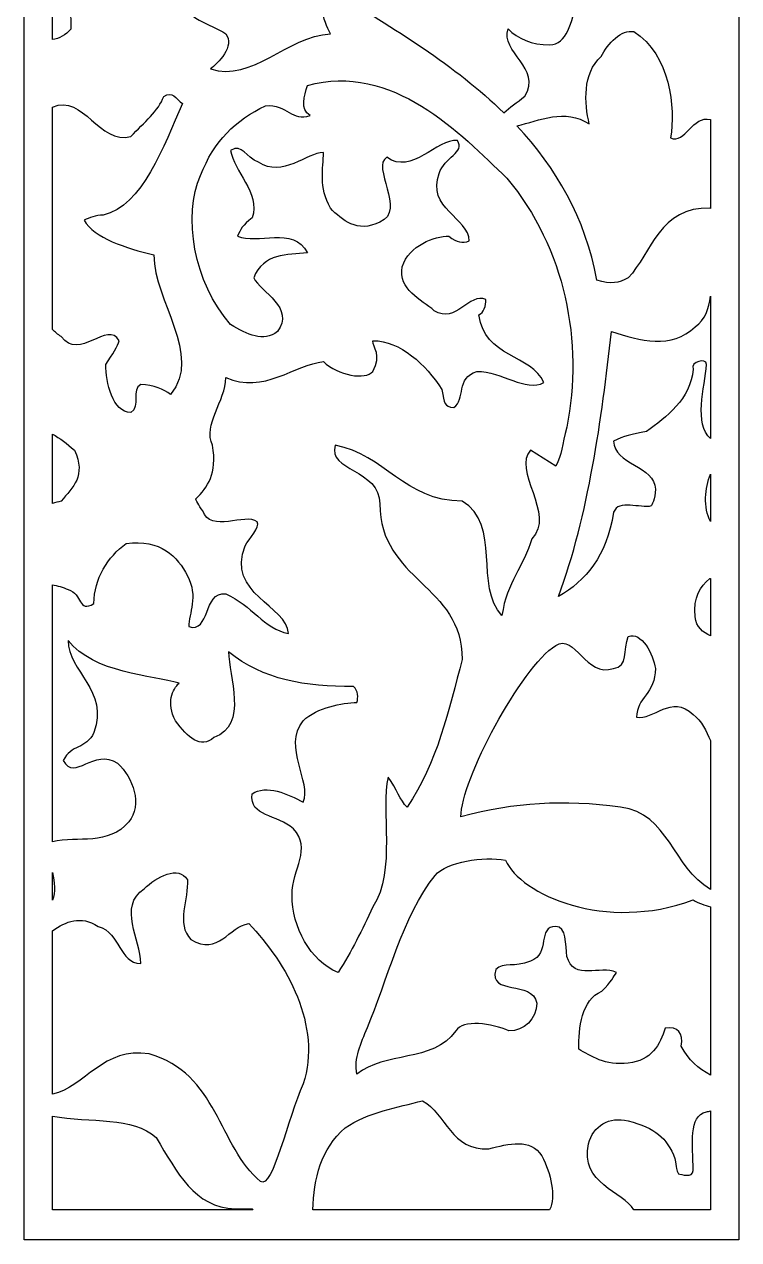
# Model space of a CAD drawing. Header units: centimetres. Extents: x -27 to -21.8, y -9 to 9.
# Drawn here: x -27 to -21.81, y -9 to -0.16 of the extents above; entities that cross this region are included whole.
import ezdxf

# ---------------------------------------------------------------- set-up
doc = ezdxf.new("R2010")
doc.units = ezdxf.units.CM
doc.header["$MEASUREMENT"] = 0
doc.layers.add('layer 1', color=7, linetype='Continuous')

msp = doc.modelspace()

# ---------------------------------------------------------------- linework, layer by layer
at = {"layer": 'layer 1', "color": 250}
for points, knots in [([(-21.80655, 9.00077), (-21.80655, 9.00077), (-26.99914, 9.00077), (-26.99914, 9.00077), (-26.99914, 9.00077), (-26.99914, 9.00077), (-26.99914, -9.00021), (-26.99914, -9.00021), (-26.99914, -9.00021), (-26.99914, -9.00021), (-21.80655, -9.00021), (-21.80655, -9.00021), (-21.80655, -9.00021), (-21.80655, -9.00021), (-21.80655, 9.00077), (-21.80655, 9.00077)], [0, 0, 0, 0, 0.2, 0.2, 0.2, 0.2, 0.4, 0.4, 0.4, 0.4, 0.6, 0.6, 0.6, 0.6, 1, 1, 1, 1]), ([(-25.31131, 0.85655), (-24.9581, 0.50961), (-24.51191, 0.23751), (-24.06841, -0.025), (-24.06841, -0.025), (-23.93717, 0.01027), (-23.99774, 0.18196), (-24.04822, 0.27793), (-24.04822, 0.27793), (-23.73525, 0.29314), (-23.48285, 0.63142), (-23.17999, 0.53042), (-23.17999, 0.53042), (-23.23046, 0.49506), (-23.3617, 0.36376), (-23.29096, 0.27793), (-23.29096, 0.27793), (-23.17999, 0.19711), (-22.98817, 0.18196), (-22.98817, 0.01027), (-22.98817, 0.01027), (-23.01339, -0.14124), (-23.05884, -0.30789), (-23.17999, -0.30789), (-23.17999, -0.30789), (-23.31122, -0.30789), (-23.41217, -0.26244), (-23.48285, -0.19173), (-23.48285, -0.19173), (-23.54344, -0.3584), (-23.23046, -0.47959), (-23.3617, -0.6816), (-23.3617, -0.6816), (-23.41605, -0.73024), (-23.47362, -0.76265), (-23.51332, -0.80184), (-23.51332, -0.80184), (-23.86687, -0.45699), (-24.31182, -0.18577), (-24.75406, 0.07599), (-24.75406, 0.07599), (-24.88588, 0.04057), (-24.82505, -0.1319), (-24.77434, -0.22828), (-24.77434, -0.22828), (-25.0887, -0.24357), (-25.34221, -0.58334), (-25.64642, -0.4819), (-25.64642, -0.4819), (-25.59572, -0.44639), (-25.4639, -0.3145), (-25.53495, -0.22828), (-25.53495, -0.22828), (-25.64642, -0.14712), (-25.8391, -0.1319), (-25.8391, 0.04057), (-25.8391, 0.04057), (-25.81375, 0.19275), (-25.76811, 0.36013), (-25.64642, 0.36013), (-25.64642, 0.36013), (-25.51461, 0.36013), (-25.4132, 0.31448), (-25.34221, 0.24346), (-25.34221, 0.24346), (-25.28136, 0.41086), (-25.59572, 0.5326), (-25.4639, 0.7355), (-25.4639, 0.7355), (-25.4092, 0.78446), (-25.35122, 0.81706), (-25.31131, 0.85655)], [0, 0, 0, 0, 0.0526316, 0.0526316, 0.0526316, 0.0526316, 0.1052632, 0.1052632, 0.1052632, 0.1052632, 0.1578947, 0.1578947, 0.1578947, 0.1578947, 0.2105263, 0.2105263, 0.2105263, 0.2105263, 0.2631579, 0.2631579, 0.2631579, 0.2631579, 0.3157895, 0.3157895, 0.3157895, 0.3157895, 0.3684211, 0.3684211, 0.3684211, 0.3684211, 0.4210526, 0.4210526, 0.4210526, 0.4210526, 0.4736842, 0.4736842, 0.4736842, 0.4736842, 0.5263158, 0.5263158, 0.5263158, 0.5263158, 0.5789474, 0.5789474, 0.5789474, 0.5789474, 0.6315789, 0.6315789, 0.6315789, 0.6315789, 0.6842105, 0.6842105, 0.6842105, 0.6842105, 0.7368421, 0.7368421, 0.7368421, 0.7368421, 0.7894737, 0.7894737, 0.7894737, 0.7894737, 0.8421053, 0.8421053, 0.8421053, 0.8421053, 0.8947368, 0.8947368, 0.8947368, 0.8947368, 1, 1, 1, 1]), ([(-26.79505, 0.16315), (-26.79505, 0.16315), (-26.79505, -0.26957), (-26.79505, -0.26957), (-26.79505, -0.26957), (-26.7447, -0.26192), (-26.69859, -0.23905), (-26.6605, -0.19277), (-26.6605, -0.19277), (-26.6605, -0.1319), (-26.6605, -0.0761), (-26.68077, 0.02534), (-26.68077, 0.02534), (-26.70744, 0.09203), (-26.74747, 0.13513), (-26.79505, 0.16315)], [0, 0, 0, 0, 0.2, 0.2, 0.2, 0.2, 0.4, 0.4, 0.4, 0.4, 0.6, 0.6, 0.6, 0.6, 1, 1, 1, 1]), ([(-22.01064, -1.49741), (-22.01064, -1.49741), (-22.01064, -0.85093), (-22.01064, -0.85093), (-22.01064, -0.85093), (-22.14256, -0.81732), (-22.19388, -1.03148), (-22.30165, -0.98459), (-22.30165, -0.98459), (-22.26631, -0.76744), (-22.30165, -0.37859), (-22.56918, -0.21194), (-22.56918, -0.21194), (-22.65499, -0.19173), (-22.761, -0.2978), (-22.80643, -0.39374), (-22.80643, -0.39374), (-22.94274, -0.51494), (-22.92759, -0.7321), (-22.89225, -0.8836), (-22.89225, -0.8836), (-23.06875, -0.76845), (-23.25689, -0.85749), (-23.41903, -0.89799), (-23.41903, -0.89799), (-23.13453, -1.2017), (-22.92166, -1.56236), (-22.83749, -2.01886), (-22.83749, -2.01886), (-22.73101, -2.05436), (-22.68039, -2.03921), (-22.60932, -2.00363), (-22.60932, -2.00363), (-22.44201, -1.82103), (-22.37611, -1.48118), (-22.01609, -1.4964), (-22.01609, -1.4964), (-22.01609, -1.4964), (-22.01064, -1.49741), (-22.01064, -1.49741)], [0, 0, 0, 0, 0.0909091, 0.0909091, 0.0909091, 0.0909091, 0.1818182, 0.1818182, 0.1818182, 0.1818182, 0.2727273, 0.2727273, 0.2727273, 0.2727273, 0.3636364, 0.3636364, 0.3636364, 0.3636364, 0.4545455, 0.4545455, 0.4545455, 0.4545455, 0.5454545, 0.5454545, 0.5454545, 0.5454545, 0.6363636, 0.6363636, 0.6363636, 0.6363636, 0.7272727, 0.7272727, 0.7272727, 0.7272727, 0.8181818, 0.8181818, 0.8181818, 0.8181818, 1, 1, 1, 1]), ([(-26.79505, -4.23656), (-26.79505, -4.23656), (-26.79505, -6.10585), (-26.79505, -6.10585), (-26.79505, -6.10585), (-26.60601, -6.06309), (-26.38866, -6.13632), (-26.23966, -5.96013), (-26.23966, -5.96013), (-26.13825, -5.8384), (-26.20923, -5.63552), (-26.32079, -5.53406), (-26.32079, -5.53406), (-26.49318, -5.41739), (-26.63514, -5.67102), (-26.71627, -5.51376), (-26.71627, -5.51376), (-26.6605, -5.3971), (-26.54894, -5.4326), (-26.49318, -5.31087), (-26.49318, -5.31087), (-26.38162, -5.00654), (-26.68077, -4.86451), (-26.68077, -4.64131), (-26.68077, -4.64131), (-26.49318, -4.87973), (-26.06726, -4.89495), (-25.8746, -4.95075), (-25.8746, -4.95075), (-25.92023, -4.99639), (-25.97092, -5.09275), (-25.89994, -5.22463), (-25.89994, -5.22463), (-25.81375, -5.34637), (-25.71741, -5.4326), (-25.62107, -5.34637), (-25.62107, -5.34637), (-25.36758, -5.26015), (-25.51461, -4.89495), (-25.51461, -4.72248), (-25.51461, -4.72248), (-25.26108, -4.93045), (-24.95686, -4.9761), (-24.60702, -4.9761), (-24.60702, -4.9761), (-24.57152, -5.00654), (-24.57152, -5.05726), (-24.58173, -5.09275), (-24.58173, -5.09275), (-24.68821, -5.09275), (-24.87067, -5.12826), (-24.97208, -5.22463), (-24.97208, -5.22463), (-25.12419, -5.41739), (-24.90617, -5.67102), (-24.97208, -5.81811), (-24.97208, -5.81811), (-25.07855, -5.75726), (-25.24587, -5.68624), (-25.34221, -5.75726), (-25.34221, -5.75726), (-25.36758, -5.92464), (-25.15968, -5.90434), (-25.04306, -6.01088), (-25.04306, -6.01088), (-24.90617, -6.15798), (-25.05319, -6.30001), (-25.05319, -6.49274), (-25.05319, -6.49274), (-25.05319, -6.72608), (-24.92138, -6.97463), (-24.71856, -7.0558), (-24.71856, -7.0558), (-24.61715, -6.90361), (-24.54617, -6.74638), (-24.46506, -6.57898), (-24.46506, -6.57898), (-24.29265, -6.31014), (-24.41435, -5.87392), (-24.3535, -5.63552), (-24.3535, -5.63552), (-24.29265, -5.72174), (-24.26739, -5.8029), (-24.21663, -5.85362), (-24.21663, -5.85362), (-23.99859, -5.53406), (-23.9124, -5.14348), (-23.81606, -4.77827), (-23.81606, -4.77827), (-23.81606, -4.23553), (-24.41435, -4.20509), (-24.41435, -3.64712), (-24.41435, -3.64712), (-24.41435, -3.3935), (-24.79969, -3.40872), (-24.73884, -3.22103), (-24.73884, -3.22103), (-24.37885, -3.28697), (-24.2369, -3.62683), (-23.81606, -3.62683), (-23.81606, -3.62683), (-23.52713, -3.79422), (-23.72988, -4.25074), (-23.52713, -4.45871), (-23.52713, -4.45871), (-23.49156, -4.21524), (-23.36988, -4.10363), (-23.30904, -3.90074), (-23.30904, -3.90074), (-23.13665, -3.72828), (-23.45607, -3.3935), (-23.31925, -3.25653), (-23.31925, -3.25653), (-23.31925, -3.25653), (-23.13665, -3.3732), (-23.13665, -3.3732), (-23.13665, -3.3732), (-23.09101, -3.28697), (-23.09101, -3.22103), (-23.05551, -3.08915), (-23.05551, -3.08915), (-22.93383, -2.47537), (-23.06567, -1.78551), (-23.49156, -1.27827), (-23.49156, -1.27827), (-23.82621, -0.95364), (-24.32814, -0.43119), (-24.94165, -0.60364), (-24.94165, -0.60364), (-24.96193, -0.67973), (-24.99744, -0.77609), (-24.92138, -0.82176), (-24.92138, -0.82176), (-25.05319, -0.87248), (-25.0887, -0.73552), (-25.24587, -0.75075), (-25.24587, -0.75075), (-25.4639, -0.85726), (-25.62107, -1.00437), (-25.71741, -1.25798), (-25.71741, -1.25798), (-25.84931, -1.54712), (-25.76811, -2.03921), (-25.49938, -2.34349), (-25.49938, -2.34349), (-25.3777, -2.41451), (-25.26108, -2.47537), (-25.15968, -2.39421), (-25.15968, -2.39421), (-25.02786, -2.22176), (-25.28136, -2.10509), (-25.33206, -2.00363), (-25.33206, -2.00363), (-25.26108, -1.82103), (-25.0887, -1.83626), (-24.94165, -1.82103), (-24.94165, -1.82103), (-25.04306, -1.6182), (-25.30671, -1.76524), (-25.44869, -1.69928), (-25.44869, -1.69928), (-25.42847, -1.65363), (-25.4132, -1.6182), (-25.34221, -1.56739), (-25.34221, -1.56739), (-25.28136, -1.37974), (-25.47911, -1.22756), (-25.49938, -1.07538), (-25.49938, -1.07538), (-25.4132, -1.02466), (-25.3929, -1.1261), (-25.29657, -1.16162), (-25.29657, -1.16162), (-25.12419, -1.27827), (-24.94165, -1.09066), (-24.82505, -1.09066), (-24.82505, -1.09066), (-24.82505, -1.20726), (-24.86052, -1.34422), (-24.77434, -1.4964), (-24.77434, -1.4964), (-24.68821, -1.58262), (-24.58173, -1.679), (-24.41435, -1.59784), (-24.41435, -1.59784), (-24.21663, -1.51168), (-24.48533, -1.1921), (-24.36365, -1.1261), (-24.36365, -1.1261), (-24.18619, -1.25798), (-23.99859, -0.98914), (-23.85155, -1.00437), (-23.85155, -1.00437), (-23.79071, -1.09066), (-23.94796, -1.1261), (-23.98338, -1.24278), (-23.98338, -1.24278), (-24.07971, -1.4964), (-23.76536, -1.56739), (-23.76536, -1.7348), (-23.76536, -1.7348), (-23.81606, -1.75002), (-23.85155, -1.75002), (-23.9124, -1.69928), (-23.9124, -1.69928), (-24.01888, -1.69928), (-24.2014, -1.76524), (-24.25211, -1.92248), (-24.25211, -1.92248), (-24.28254, -2.08987), (-24.11522, -2.16089), (-24.01888, -2.24203), (-24.01888, -2.24203), (-23.86169, -2.34349), (-23.76536, -2.10509), (-23.64368, -2.16089), (-23.64368, -2.16089), (-23.64368, -2.20654), (-23.65888, -2.25725), (-23.69438, -2.27248), (-23.69438, -2.27248), (-23.65888, -2.5819), (-23.30904, -2.56161), (-23.22284, -2.76451), (-23.22284, -2.76451), (-23.35467, -2.83553), (-23.52713, -2.68335), (-23.70958, -2.68335), (-23.70958, -2.68335), (-23.86169, -2.72899), (-23.79071, -2.88625), (-23.87692, -2.94711), (-23.87692, -2.94711), (-23.94796, -2.93697), (-23.94796, -2.92174), (-23.9631, -2.81523), (-23.9631, -2.81523), (-24.07971, -2.63263), (-24.26739, -2.46023), (-24.46506, -2.46023), (-24.46506, -2.46023), (-24.46506, -2.51089), (-24.39913, -2.56161), (-24.46506, -2.68335), (-24.46506, -2.68335), (-24.52082, -2.74929), (-24.71856, -2.71378), (-24.82505, -2.61233), (-24.82505, -2.61233), (-25.02786, -2.63263), (-25.26108, -2.85074), (-25.53495, -2.72899), (-25.53495, -2.72899), (-25.53495, -2.90147), (-25.7022, -3.06886), (-25.63121, -3.22103), (-25.63121, -3.22103), (-25.59572, -3.429), (-25.6667, -3.52538), (-25.75291, -3.61162), (-25.75291, -3.61162), (-25.75291, -3.61162), (-25.73264, -3.66233), (-25.7022, -3.69783), (-25.7022, -3.69783), (-25.64642, -3.86523), (-25.3929, -3.70798), (-25.30671, -3.779), (-25.30671, -3.779), (-25.28136, -3.81452), (-25.36758, -3.90074), (-25.3929, -3.95147), (-25.3929, -3.95147), (-25.53495, -4.30145), (-25.0887, -4.38769), (-25.07855, -4.59059), (-25.07855, -4.59059), (-25.26108, -4.55509), (-25.34221, -4.38769), (-25.53495, -4.30145), (-25.53495, -4.30145), (-25.7022, -4.28626), (-25.64642, -4.59059), (-25.80361, -4.53987), (-25.80361, -4.53987), (-25.80361, -4.44349), (-25.73264, -4.32175), (-25.81375, -4.16959), (-25.81375, -4.16959), (-25.88473, -4.03264), (-26.00642, -3.90074), (-26.25993, -3.93625), (-26.25993, -3.93625), (-26.39177, -4.03264), (-26.49318, -4.18987), (-26.49318, -4.37247), (-26.49318, -4.37247), (-26.60979, -4.44349), (-26.57429, -4.30145), (-26.68077, -4.27103), (-26.68077, -4.27103), (-26.72001, -4.25256), (-26.75791, -4.24144), (-26.79505, -4.23656)], [0, 0, 0, 0, 0.012987, 0.012987, 0.012987, 0.012987, 0.025974, 0.025974, 0.025974, 0.025974, 0.038961, 0.038961, 0.038961, 0.038961, 0.0519481, 0.0519481, 0.0519481, 0.0519481, 0.0649351, 0.0649351, 0.0649351, 0.0649351, 0.0779221, 0.0779221, 0.0779221, 0.0779221, 0.0909091, 0.0909091, 0.0909091, 0.0909091, 0.1038961, 0.1038961, 0.1038961, 0.1038961, 0.1168831, 0.1168831, 0.1168831, 0.1168831, 0.1298701, 0.1298701, 0.1298701, 0.1298701, 0.1428571, 0.1428571, 0.1428571, 0.1428571, 0.1558442, 0.1558442, 0.1558442, 0.1558442, 0.1688312, 0.1688312, 0.1688312, 0.1688312, 0.1818182, 0.1818182, 0.1818182, 0.1818182, 0.1948052, 0.1948052, 0.1948052, 0.1948052, 0.2077922, 0.2077922, 0.2077922, 0.2077922, 0.2207792, 0.2207792, 0.2207792, 0.2207792, 0.2337662, 0.2337662, 0.2337662, 0.2337662, 0.2467532, 0.2467532, 0.2467532, 0.2467532, 0.2597403, 0.2597403, 0.2597403, 0.2597403, 0.2727273, 0.2727273, 0.2727273, 0.2727273, 0.2857143, 0.2857143, 0.2857143, 0.2857143, 0.2987013, 0.2987013, 0.2987013, 0.2987013, 0.3116883, 0.3116883, 0.3116883, 0.3116883, 0.3246753, 0.3246753, 0.3246753, 0.3246753, 0.3376623, 0.3376623, 0.3376623, 0.3376623, 0.3506494, 0.3506494, 0.3506494, 0.3506494, 0.3636364, 0.3636364, 0.3636364, 0.3636364, 0.3766234, 0.3766234, 0.3766234, 0.3766234, 0.3896104, 0.3896104, 0.3896104, 0.3896104, 0.4025974, 0.4025974, 0.4025974, 0.4025974, 0.4155844, 0.4155844, 0.4155844, 0.4155844, 0.4285714, 0.4285714, 0.4285714, 0.4285714, 0.4415584, 0.4415584, 0.4415584, 0.4415584, 0.4545455, 0.4545455, 0.4545455, 0.4545455, 0.4675325, 0.4675325, 0.4675325, 0.4675325, 0.4805195, 0.4805195, 0.4805195, 0.4805195, 0.4935065, 0.4935065, 0.4935065, 0.4935065, 0.5064935, 0.5064935, 0.5064935, 0.5064935, 0.5194805, 0.5194805, 0.5194805, 0.5194805, 0.5324675, 0.5324675, 0.5324675, 0.5324675, 0.5454545, 0.5454545, 0.5454545, 0.5454545, 0.5584416, 0.5584416, 0.5584416, 0.5584416, 0.5714286, 0.5714286, 0.5714286, 0.5714286, 0.5844156, 0.5844156, 0.5844156, 0.5844156, 0.5974026, 0.5974026, 0.5974026, 0.5974026, 0.6103896, 0.6103896, 0.6103896, 0.6103896, 0.6233766, 0.6233766, 0.6233766, 0.6233766, 0.6363636, 0.6363636, 0.6363636, 0.6363636, 0.6493506, 0.6493506, 0.6493506, 0.6493506, 0.6623377, 0.6623377, 0.6623377, 0.6623377, 0.6753247, 0.6753247, 0.6753247, 0.6753247, 0.6883117, 0.6883117, 0.6883117, 0.6883117, 0.7012987, 0.7012987, 0.7012987, 0.7012987, 0.7142857, 0.7142857, 0.7142857, 0.7142857, 0.7272727, 0.7272727, 0.7272727, 0.7272727, 0.7402597, 0.7402597, 0.7402597, 0.7402597, 0.7532468, 0.7532468, 0.7532468, 0.7532468, 0.7662338, 0.7662338, 0.7662338, 0.7662338, 0.7792208, 0.7792208, 0.7792208, 0.7792208, 0.7922078, 0.7922078, 0.7922078, 0.7922078, 0.8051948, 0.8051948, 0.8051948, 0.8051948, 0.8181818, 0.8181818, 0.8181818, 0.8181818, 0.8311688, 0.8311688, 0.8311688, 0.8311688, 0.8441558, 0.8441558, 0.8441558, 0.8441558, 0.8571429, 0.8571429, 0.8571429, 0.8571429, 0.8701299, 0.8701299, 0.8701299, 0.8701299, 0.8831169, 0.8831169, 0.8831169, 0.8831169, 0.8961039, 0.8961039, 0.8961039, 0.8961039, 0.9090909, 0.9090909, 0.9090909, 0.9090909, 0.9220779, 0.9220779, 0.9220779, 0.9220779, 0.9350649, 0.9350649, 0.9350649, 0.9350649, 0.9480519, 0.9480519, 0.9480519, 0.9480519, 0.961039, 0.961039, 0.961039, 0.961039, 0.974026, 0.974026, 0.974026, 0.974026, 1, 1, 1, 1]), ([(-26.79505, -0.76018), (-26.79505, -0.76018), (-26.79505, -2.3794), (-26.79505, -2.3794), (-26.79505, -2.3794), (-26.77627, -2.39728), (-26.75541, -2.41428), (-26.73147, -2.42973), (-26.73147, -2.42973), (-26.59964, -2.61233), (-26.39177, -2.30798), (-26.31064, -2.46023), (-26.31064, -2.46023), (-26.32079, -2.49567), (-26.35626, -2.56161), (-26.40697, -2.63263), (-26.40697, -2.63263), (-26.40697, -2.76451), (-26.35626, -2.98263), (-26.22445, -2.98263), (-26.22445, -2.98263), (-26.15346, -2.93697), (-26.22445, -2.81523), (-26.15346, -2.77974), (-26.15346, -2.77974), (-26.05714, -2.77974), (-25.98614, -2.81523), (-25.93543, -2.85074), (-25.93543, -2.85074), (-25.7022, -2.56161), (-26.05714, -2.17609), (-26.05714, -1.83626), (-26.05714, -1.83626), (-26.25993, -1.78551), (-26.49318, -1.7145), (-26.56416, -1.58262), (-26.56416, -1.58262), (-26.52866, -1.56739), (-26.47796, -1.54712), (-26.42725, -1.54712), (-26.42725, -1.54712), (-26.13825, -1.48118), (-25.98614, -1.03986), (-25.84931, -0.73552), (-25.84931, -0.73552), (-25.89994, -0.70002), (-25.92023, -0.63916), (-25.98614, -0.6848), (-25.98614, -0.6848), (-26.02164, -0.78624), (-26.12812, -0.87248), (-26.22445, -0.97392), (-26.22445, -0.97392), (-26.45525, -1.03778), (-26.56714, -0.66393), (-26.79505, -0.76018)], [0, 0, 0, 0, 0.0666667, 0.0666667, 0.0666667, 0.0666667, 0.1333333, 0.1333333, 0.1333333, 0.1333333, 0.2, 0.2, 0.2, 0.2, 0.2666667, 0.2666667, 0.2666667, 0.2666667, 0.3333333, 0.3333333, 0.3333333, 0.3333333, 0.4, 0.4, 0.4, 0.4, 0.4666667, 0.4666667, 0.4666667, 0.4666667, 0.5333333, 0.5333333, 0.5333333, 0.5333333, 0.6, 0.6, 0.6, 0.6, 0.6666667, 0.6666667, 0.6666667, 0.6666667, 0.7333333, 0.7333333, 0.7333333, 0.7333333, 0.8, 0.8, 0.8, 0.8, 0.8666667, 0.8666667, 0.8666667, 0.8666667, 1, 1, 1, 1]), ([(-22.01064, -3.17219), (-22.01064, -3.17219), (-22.01064, -2.1372), (-22.01064, -2.1372), (-22.01064, -2.1372), (-22.02375, -2.22526), (-22.04839, -2.30862), (-22.12258, -2.35871), (-22.12258, -2.35871), (-22.29497, -2.5261), (-22.52314, -2.46023), (-22.73101, -2.39421), (-22.73101, -2.39421), (-22.802, -3.03334), (-22.89842, -3.72828), (-23.11637, -4.32175), (-23.11637, -4.32175), (-22.91863, -4.20509), (-22.76651, -4.03264), (-22.7158, -3.70798), (-22.7158, -3.70798), (-22.68039, -3.61162), (-22.52314, -3.68263), (-22.44201, -3.66233), (-22.44201, -3.66233), (-22.44201, -3.66233), (-22.41158, -3.61162), (-22.41158, -3.5406), (-22.41158, -3.5406), (-22.41158, -3.3732), (-22.7158, -3.35799), (-22.7158, -3.19059), (-22.7158, -3.19059), (-22.64483, -3.15509), (-22.58405, -3.13986), (-22.47757, -3.11958), (-22.47757, -3.11958), (-22.33047, -3.01813), (-22.15815, -2.88625), (-22.1378, -2.66812), (-22.1378, -2.66812), (-22.15815, -2.61233), (-22.04145, -2.5819), (-22.04145, -2.63263), (-22.04145, -2.63263), (-22.05056, -2.79549), (-22.13618, -3.07127), (-22.01064, -3.17219)], [0, 0, 0, 0, 0.0769231, 0.0769231, 0.0769231, 0.0769231, 0.1538462, 0.1538462, 0.1538462, 0.1538462, 0.2307692, 0.2307692, 0.2307692, 0.2307692, 0.3076923, 0.3076923, 0.3076923, 0.3076923, 0.3846154, 0.3846154, 0.3846154, 0.3846154, 0.4615385, 0.4615385, 0.4615385, 0.4615385, 0.5384615, 0.5384615, 0.5384615, 0.5384615, 0.6153846, 0.6153846, 0.6153846, 0.6153846, 0.6923077, 0.6923077, 0.6923077, 0.6923077, 0.7692308, 0.7692308, 0.7692308, 0.7692308, 0.8461538, 0.8461538, 0.8461538, 0.8461538, 1, 1, 1, 1]), ([(-26.79505, -3.13892), (-26.79505, -3.13892), (-26.79505, -3.64431), (-26.79505, -3.64431), (-26.79505, -3.64431), (-26.77448, -3.63858), (-26.75333, -3.63272), (-26.73147, -3.62683), (-26.73147, -3.62683), (-26.64527, -3.52538), (-26.54894, -3.44421), (-26.63514, -3.25653), (-26.63514, -3.25653), (-26.68854, -3.20928), (-26.74026, -3.16951), (-26.79505, -3.13892)], [0, 0, 0, 0, 0.2, 0.2, 0.2, 0.2, 0.4, 0.4, 0.4, 0.4, 0.6, 0.6, 0.6, 0.6, 1, 1, 1, 1]), ([(-22.01064, -3.77536), (-22.01064, -3.77536), (-22.01064, -3.43209), (-22.01064, -3.43209), (-22.01064, -3.43209), (-22.05162, -3.5311), (-22.06602, -3.67301), (-22.01064, -3.77536)], [0, 0, 0, 0, 0.3333333, 0.3333333, 0.3333333, 0.3333333, 1, 1, 1, 1]), ([(-22.01064, -4.60728), (-22.01064, -4.60728), (-22.01064, -4.18928), (-22.01064, -4.18928), (-22.01064, -4.18928), (-22.01064, -4.18928), (-22.01609, -4.18987), (-22.01609, -4.18987), (-22.01609, -4.18987), (-22.08709, -4.25074), (-22.1378, -4.32175), (-22.12258, -4.46886), (-22.12258, -4.46886), (-22.1146, -4.5446), (-22.06826, -4.58273), (-22.01064, -4.60728)], [0, 0, 0, 0, 0.2, 0.2, 0.2, 0.2, 0.4, 0.4, 0.4, 0.4, 0.6, 0.6, 0.6, 0.6, 1, 1, 1, 1]), ([(-22.01064, -6.45198), (-22.01064, -6.45198), (-22.01064, -5.36959), (-22.01064, -5.36959), (-22.01064, -5.36959), (-22.04132, -5.29919), (-22.07424, -5.2279), (-22.1378, -5.17898), (-22.1378, -5.17898), (-22.29497, -5.02683), (-22.4268, -5.22463), (-22.54849, -5.19928), (-22.54849, -5.19928), (-22.54849, -5.05726), (-22.41158, -5.02683), (-22.41158, -4.84421), (-22.41158, -4.84421), (-22.4268, -4.74277), (-22.51299, -4.57537), (-22.60932, -4.61089), (-22.60932, -4.61089), (-22.64483, -4.71233), (-22.60932, -4.82901), (-22.7158, -4.84421), (-22.7158, -4.84421), (-22.91863, -4.91523), (-22.99475, -4.58552), (-23.13665, -4.67683), (-23.13665, -4.67683), (-23.39015, -4.83913), (-23.82621, -5.66087), (-23.82621, -5.92464), (-23.82621, -5.92464), (-23.42571, -5.81811), (-23.08593, -5.79783), (-22.66511, -5.85362), (-22.66511, -5.85362), (-22.31245, -5.89982), (-22.28998, -6.29022), (-22.01064, -6.45198)], [0, 0, 0, 0, 0.0909091, 0.0909091, 0.0909091, 0.0909091, 0.1818182, 0.1818182, 0.1818182, 0.1818182, 0.2727273, 0.2727273, 0.2727273, 0.2727273, 0.3636364, 0.3636364, 0.3636364, 0.3636364, 0.4545455, 0.4545455, 0.4545455, 0.4545455, 0.5454545, 0.5454545, 0.5454545, 0.5454545, 0.6363636, 0.6363636, 0.6363636, 0.6363636, 0.7272727, 0.7272727, 0.7272727, 0.7272727, 0.8181818, 0.8181818, 0.8181818, 0.8181818, 1, 1, 1, 1]), ([(-26.79505, -6.75317), (-26.79505, -6.75317), (-26.79505, -7.94172), (-26.79505, -7.94172), (-26.79505, -7.94172), (-26.55827, -7.89001), (-26.42063, -7.59112), (-26.09262, -7.64927), (-26.09262, -7.64927), (-25.59572, -7.78623), (-25.58559, -8.32391), (-25.28136, -8.57753), (-25.28136, -8.57753), (-25.19516, -8.6384), (-25.08362, -8.11087), (-24.97208, -7.86739), (-24.97208, -7.86739), (-24.83517, -7.44637), (-25.0887, -6.98985), (-25.36758, -6.70072), (-25.36758, -6.70072), (-25.51461, -6.72101), (-25.58559, -6.93913), (-25.78839, -6.81739), (-25.78839, -6.81739), (-25.89994, -6.70072), (-25.80361, -6.51811), (-25.81375, -6.38116), (-25.81375, -6.38116), (-25.8746, -6.27464), (-26.04191, -6.36088), (-26.12812, -6.4471), (-26.12812, -6.4471), (-26.32079, -6.57898), (-26.15346, -6.81739), (-26.15346, -6.98985), (-26.15346, -6.98985), (-26.31064, -6.98985), (-26.29544, -6.77173), (-26.46275, -6.72101), (-26.46275, -6.72101), (-26.59114, -6.63861), (-26.69636, -6.68473), (-26.79505, -6.75317)], [0, 0, 0, 0, 0.0833333, 0.0833333, 0.0833333, 0.0833333, 0.1666667, 0.1666667, 0.1666667, 0.1666667, 0.25, 0.25, 0.25, 0.25, 0.3333333, 0.3333333, 0.3333333, 0.3333333, 0.4166667, 0.4166667, 0.4166667, 0.4166667, 0.5, 0.5, 0.5, 0.5, 0.5833333, 0.5833333, 0.5833333, 0.5833333, 0.6666667, 0.6666667, 0.6666667, 0.6666667, 0.75, 0.75, 0.75, 0.75, 0.8333333, 0.8333333, 0.8333333, 0.8333333, 1, 1, 1, 1]), ([(-22.01064, -7.80356), (-22.01064, -7.80356), (-22.01064, -6.57821), (-22.01064, -6.57821), (-22.01064, -6.57821), (-22.05493, -6.56654), (-22.09872, -6.55107), (-22.1378, -6.52826), (-22.1378, -6.52826), (-22.77159, -6.76666), (-23.39522, -6.48767), (-23.50171, -6.23912), (-23.50171, -6.23912), (-23.66396, -6.2087), (-23.92254, -6.24927), (-24.01381, -6.35073), (-24.01381, -6.35073), (-24.24703, -6.63985), (-24.36879, -7.13695), (-24.50561, -7.45652), (-24.50561, -7.45652), (-24.55125, -7.57318), (-24.60702, -7.67971), (-24.58173, -7.79637), (-24.58173, -7.79637), (-24.37885, -7.62897), (-24.03409, -7.71521), (-23.86169, -7.48188), (-23.86169, -7.48188), (-23.81606, -7.39565), (-23.59804, -7.42608), (-23.47636, -7.48188), (-23.47636, -7.48188), (-23.36988, -7.48188), (-23.27354, -7.39565), (-23.27354, -7.27898), (-23.27354, -7.27898), (-23.30904, -7.10651), (-23.62339, -7.22825), (-23.57269, -7.0355), (-23.57269, -7.0355), (-23.51184, -6.97463), (-23.44085, -7.02537), (-23.31925, -6.97463), (-23.31925, -6.97463), (-23.17213, -6.91884), (-23.27354, -6.72101), (-23.13665, -6.72101), (-23.13665, -6.72101), (-23.05551, -6.72101), (-23.06567, -6.85289), (-23.05551, -6.93913), (-23.05551, -6.93913), (-23.00488, -7.12174), (-22.81214, -7), (-22.69553, -7.0558), (-22.69553, -7.0558), (-22.7158, -7.08624), (-22.73101, -7.12174), (-22.802, -7.19275), (-22.802, -7.19275), (-22.94903, -7.25362), (-22.96933, -7.46159), (-22.96933, -7.61377), (-22.96933, -7.61377), (-22.88312, -7.66449), (-22.77666, -7.7355), (-22.60932, -7.71521), (-22.60932, -7.71521), (-22.44201, -7.7), (-22.37611, -7.57825), (-22.34059, -7.46159), (-22.34059, -7.46159), (-22.24426, -7.44637), (-22.20878, -7.49709), (-22.22399, -7.59348), (-22.22399, -7.59348), (-22.17349, -7.69242), (-22.09765, -7.75639), (-22.01064, -7.80356)], [0, 0, 0, 0, 0.047619, 0.047619, 0.047619, 0.047619, 0.0952381, 0.0952381, 0.0952381, 0.0952381, 0.1428571, 0.1428571, 0.1428571, 0.1428571, 0.1904762, 0.1904762, 0.1904762, 0.1904762, 0.2380952, 0.2380952, 0.2380952, 0.2380952, 0.2857143, 0.2857143, 0.2857143, 0.2857143, 0.3333333, 0.3333333, 0.3333333, 0.3333333, 0.3809524, 0.3809524, 0.3809524, 0.3809524, 0.4285714, 0.4285714, 0.4285714, 0.4285714, 0.4761905, 0.4761905, 0.4761905, 0.4761905, 0.5238095, 0.5238095, 0.5238095, 0.5238095, 0.5714286, 0.5714286, 0.5714286, 0.5714286, 0.6190476, 0.6190476, 0.6190476, 0.6190476, 0.6666667, 0.6666667, 0.6666667, 0.6666667, 0.7142857, 0.7142857, 0.7142857, 0.7142857, 0.7619048, 0.7619048, 0.7619048, 0.7619048, 0.8095238, 0.8095238, 0.8095238, 0.8095238, 0.8571429, 0.8571429, 0.8571429, 0.8571429, 0.9047619, 0.9047619, 0.9047619, 0.9047619, 1, 1, 1, 1]), ([(-26.79505, -6.32923), (-26.79505, -6.32923), (-26.79505, -6.5297), (-26.79505, -6.5297), (-26.79505, -6.5297), (-26.771, -6.47236), (-26.77784, -6.39951), (-26.79505, -6.32923)], [0, 0, 0, 0, 0.3333333, 0.3333333, 0.3333333, 0.3333333, 1, 1, 1, 1]), ([(-24.90211, -8.78305), (-24.90211, -8.78305), (-23.18076, -8.78305), (-23.18076, -8.78305), (-23.18076, -8.78305), (-23.13374, -8.68492), (-23.17017, -8.52167), (-23.23805, -8.38986), (-23.23805, -8.38986), (-23.31925, -8.25797), (-23.47636, -8.30362), (-23.62339, -8.33913), (-23.62339, -8.33913), (-23.89719, -8.35434), (-23.93268, -8.0855), (-24.10507, -7.98912), (-24.10507, -7.98912), (-24.28254, -8.03985), (-24.50054, -8.07029), (-24.66785, -8.18696), (-24.66785, -8.18696), (-24.84026, -8.33825), (-24.89716, -8.55634), (-24.90211, -8.78305)], [0, 0, 0, 0, 0.1428571, 0.1428571, 0.1428571, 0.1428571, 0.2857143, 0.2857143, 0.2857143, 0.2857143, 0.4285714, 0.4285714, 0.4285714, 0.4285714, 0.5714286, 0.5714286, 0.5714286, 0.5714286, 0.7142857, 0.7142857, 0.7142857, 0.7142857, 1, 1, 1, 1]), ([(-26.79505, -8.10119), (-26.79505, -8.10119), (-26.79505, -8.78305), (-26.79505, -8.78305), (-26.79505, -8.78305), (-26.79505, -8.78305), (-25.33716, -8.78305), (-25.33716, -8.78305), (-25.33716, -8.78305), (-25.33881, -8.78047), (-25.34051, -8.77791), (-25.34221, -8.77536), (-25.34221, -8.77536), (-25.34221, -8.77536), (-25.3929, -8.77536), (-25.4639, -8.77536), (-25.4639, -8.77536), (-25.76811, -8.76521), (-25.88473, -8.51159), (-26.04191, -8.25797), (-26.04191, -8.25797), (-26.20917, -8.09842), (-26.5167, -8.1538), (-26.79505, -8.10119)], [0, 0, 0, 0, 0.1428571, 0.1428571, 0.1428571, 0.1428571, 0.2857143, 0.2857143, 0.2857143, 0.2857143, 0.4285714, 0.4285714, 0.4285714, 0.4285714, 0.5714286, 0.5714286, 0.5714286, 0.5714286, 0.7142857, 0.7142857, 0.7142857, 0.7142857, 1, 1, 1, 1]), ([(-22.56978, -8.78305), (-22.56978, -8.78305), (-22.01064, -8.78305), (-22.01064, -8.78305), (-22.01064, -8.78305), (-22.01064, -8.78305), (-22.01064, -8.06316), (-22.01064, -8.06316), (-22.01064, -8.06316), (-22.02092, -8.06561), (-22.0312, -8.06801), (-22.04145, -8.07029), (-22.04145, -8.07029), (-22.17329, -8.10072), (-22.1378, -8.30362), (-22.1378, -8.49637), (-22.1378, -8.49637), (-22.1378, -8.55724), (-22.22399, -8.52174), (-22.24426, -8.52174), (-22.24426, -8.52174), (-22.25955, -8.49637), (-22.25955, -8.47609), (-22.26962, -8.41015), (-22.26962, -8.41015), (-22.33047, -8.25797), (-22.41158, -8.18696), (-22.60932, -8.13624), (-22.60932, -8.13624), (-22.75129, -8.10072), (-22.86285, -8.17174), (-22.89842, -8.30362), (-22.89842, -8.30362), (-22.96468, -8.58804), (-22.64139, -8.65539), (-22.56978, -8.78305)], [0, 0, 0, 0, 0.1, 0.1, 0.1, 0.1, 0.2, 0.2, 0.2, 0.2, 0.3, 0.3, 0.3, 0.3, 0.4, 0.4, 0.4, 0.4, 0.5, 0.5, 0.5, 0.5, 0.6, 0.6, 0.6, 0.6, 0.7, 0.7, 0.7, 0.7, 0.8, 0.8, 0.8, 0.8, 1, 1, 1, 1])]:
    msp.add_open_spline(points, degree=3, knots=knots, dxfattribs=at)

doc.saveas('drawing.dxf')
